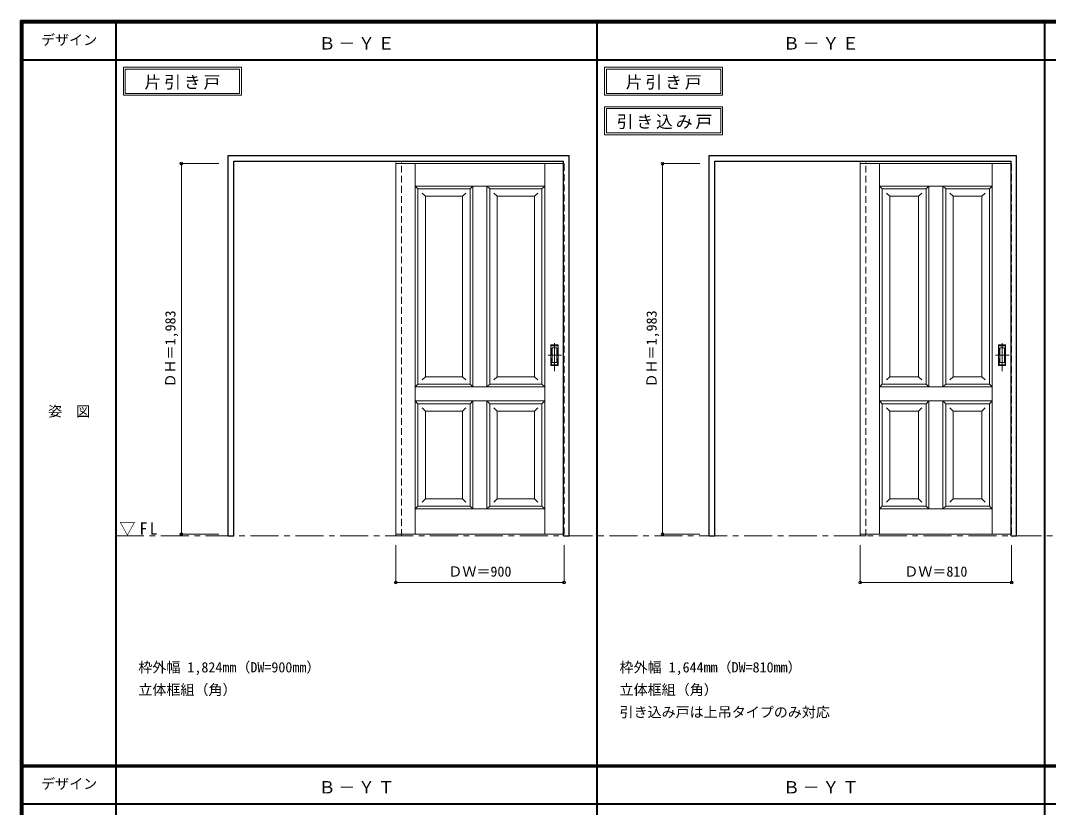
# Model space of a CAD drawing. Units: millimetres, scale not verified. Extents: x -6000 to 5700, y -4307 to 4260.
# Drawn here: x -6000 to -502, y -36 to 4175 of the extents above; entities that cross this region are included whole.
import ezdxf
from ezdxf.enums import TextEntityAlignment as Align

# ---------------------------------------------------------------- set-up
doc = ezdxf.new("R2010")
doc.units = ezdxf.units.MM
doc.header["$LTSCALE"] = 30
doc.header["$PDMODE"] = 32
doc.header["$PDSIZE"] = 15
doc.linetypes.add('CHAIN1', pattern=[8, 5, -1, 1, -1])
doc.linetypes.add('DASHED1', pattern=[1.8, 1.2, -0.6])
for name, color, linetype, lineweight in [('0-1_通り芯', 7, 'CHAIN1', 18), ('0-2_扉', 7, 'Continuous', 18), ('0-4_枠', 3, 'Continuous', 25), ('0-6_引手', 7, 'Continuous', 18), ('0-A_文字', 7, 'Continuous', 18), ('0-B_寸法', 7, 'Continuous', 9), ('F-1_枠', 6, 'Continuous', 40)]:
    doc.layers.add(name, color=color, linetype=linetype, lineweight=lineweight)
doc.layers.add('F-A_文字', color=7, linetype='Continuous')
doc.styles.add('ＭＳ ゴシック', font='')
doc.styles.get('ＭＳ ゴシック').set_extended_font_data('MS Gothic')

msp = doc.modelspace()

# ---------------------------------------------------------------- linework, layer by layer
at = {"layer": '0-1_通り芯'}
msp.add_line((-5490, 1418), (5690, 1418), dxfattribs=at)
at = {"layer": '0-2_扉', "color": 4, "linetype": 'DASHED1', "lineweight": 9}
for p, q in [((-3993, 3409.5), (-3993, 3405.5)), ((-3096, 3409.5), (-3093, 3409.5)), ((-3093, 1426.5), (-3093, 3409.5)), ((-1509, 3409.5), (-1509, 3405.5)), ((-702, 3409.5), (-699, 3409.5)), ((-3096, 1426.5), (-3093, 1426.5))]:
    msp.add_line(p, q, dxfattribs=at)
at = {"layer": '0-2_扉'}
for p, q in [((-3993, 3409.5), (-3993, 1426.5)), ((-3993, 3409.5), (-3096, 3409.5)), ((-3889.5, 1427.12), (-3889.5, 3409.5)), ((-3196.5, 1427.12), (-3196.5, 3409.5)), ((-1509, 3409.5), (-1509, 1426.5)), ((-1509, 3409.5), (-702, 3409.5)), ((-1405.5, 1426.5), (-1405.5, 3409.5)), ((-802.5, 1426.5), (-802.5, 3409.5)), ((-3889.5, 3289.5), (-3503, 3289.5)), ((-3874.5, 2371.55), (-3874.5, 3274.5)), ((-3834.5, 3234.5), (-3852.18, 3252.18)), ((-3635.46, 3234.5), (-3617.79, 3252.18)), ((-3595.5, 3274.5), (-3580.5, 3289.5)), ((-3595.5, 3274.5), (-3595.5, 2986.5)), ((-3580.5, 3289.5), (-3580.5, 2214.5)), ((-3505.5, 3289.5), (-3505.5, 2214.5)), ((-3490.5, 3274.5), (-3505.21, 3289.21)), ((-3490.5, 3274.5), (-3490.5, 2986.5)), ((-3490.5, 3274.5), (-3211.5, 3274.5)), ((-3450.5, 3234.5), (-3468.18, 3252.18)), ((-3251.5, 3234.5), (-3233.82, 3252.18)), ((-1405.5, 3289.5), (-1064, 3289.5)), ((-1390.5, 2360.74), (-1390.5, 3274.5)), ((-1350.46, 3234.5), (-1368.14, 3252.18)), ((-1196.46, 3234.5), (-1178.79, 3252.18)), ((-1156.5, 3274.5), (-1141.5, 3289.5)), ((-1156.5, 3274.5), (-1156.5, 2986.5)), ((-1141.5, 3289.5), (-1141.5, 2214.5)), ((-1066.5, 3289.5), (-1066.5, 2214.5)), ((-1051.5, 3274.5), (-1066.21, 3289.21)), ((-1064, 3289.5), (-802.5, 3289.5)), ((-1051.5, 3274.5), (-1051.5, 2986.5)), ((-1051.5, 3274.5), (-817.5, 3274.5)), ((-1011.5, 3234.5), (-1029.18, 3252.18)), ((-857.5, 3234.5), (-839.82, 3252.18)), ((-802.5, 3289.5), (-817.5, 3274.5)), ((-817.5, 2229.5), (-817.5, 3274.5)), ((-3635.46, 3234.5), (-3834.54, 3234.5)), ((-3834.54, 2269.5), (-3834.54, 3234.5)), ((-3635.5, 3234.5), (-3635.5, 2269.5)), ((-3251.5, 3234.5), (-3450.5, 3234.5)), ((-3450.5, 2269.5), (-3450.5, 3234.5)), ((-3251.5, 3234.5), (-3251.5, 2269.5)), ((-1196.46, 3234.5), (-1350.5, 3234.5)), ((-1350.5, 2269.5), (-1350.5, 3234.5)), ((-1196.5, 3234.5), (-1196.5, 2269.5)), ((-857.5, 3234.5), (-1011.5, 3234.5)), ((-1011.5, 2269.5), (-1011.5, 3234.5)), ((-857.5, 3234.5), (-857.5, 2269.5)), ((-3874.31, 3091.5), (-3874.5, 3091.5)), ((-1390.31, 3091.5), (-1390.5, 3091.5)), ((-3595.5, 2986.5), (-3595.5, 2229.5)), ((-3490.5, 2986.5), (-3490.5, 2229.5)), ((-1156.5, 2986.5), (-1156.5, 2229.5)), ((-1051.5, 2986.5), (-1051.5, 2229.5)), ((-3834.54, 2766.5), (-3834.54, 2767.93)), ((-3450.5, 2766.5), (-3450.5, 2767.93)), ((-1350.5, 2766.5), (-1350.5, 2767.93)), ((-1011.5, 2766.5), (-1011.5, 2767.93)), ((-3874.5, 2229.5), (-3874.5, 2371.55)), ((-1390.5, 2229.5), (-1390.5, 2371.55)), ((-3834.54, 2269.5), (-3852.21, 2251.82)), ((-3834.54, 2269.5), (-3834.54, 2270.93)), ((-3635.5, 2269.5), (-3834.54, 2269.5)), ((-3635.5, 2269.5), (-3617.82, 2251.82)), ((-3450.5, 2269.5), (-3468.18, 2251.82)), ((-3450.5, 2269.5), (-3450.5, 2270.93)), ((-3251.5, 2269.5), (-3450.5, 2269.5)), ((-3251.5, 2269.5), (-3233.82, 2251.82)), ((-1350.5, 2269.5), (-1368.18, 2251.82)), ((-1350.5, 2269.5), (-1350.5, 2270.93)), ((-1196.5, 2269.5), (-1350.5, 2269.5)), ((-1196.5, 2269.5), (-1178.82, 2251.82)), ((-1011.5, 2269.5), (-1029.18, 2251.82)), ((-1011.5, 2269.5), (-1011.5, 2270.93)), ((-857.5, 2269.5), (-1011.5, 2269.5)), ((-857.5, 2269.5), (-839.82, 2251.82)), ((-3889.5, 2214.5), (-3874.5, 2229.5)), ((-3889.5, 2048.2), (-3889.5, 2221.5)), ((-3505.5, 2214.5), (-3889.5, 2214.5)), ((-3874.5, 2229.5), (-3630.5, 2229.5)), ((-3595.5, 2229.5), (-3784.5, 2229.5)), ((-3595.5, 2229.5), (-3580.5, 2214.5)), ((-3505.5, 2214.5), (-3490.5, 2229.5)), ((-3266.5, 2229.5), (-3490.5, 2229.5)), ((-1405.5, 2214.5), (-1390.5, 2229.5)), ((-1066.5, 2214.5), (-1405.5, 2214.5)), ((-1390.5, 2229.5), (-1191.5, 2229.5)), ((-1156.5, 2229.5), (-1345.5, 2229.5)), ((-1156.5, 2229.5), (-1141.5, 2214.5)), ((-1066.5, 2214.5), (-1051.5, 2229.5)), ((-1051.5, 2229.5), (-862.5, 2229.5)), ((-817.5, 2229.5), (-1051.5, 2229.5)), ((-3889.5, 2139.5), (-3505.5, 2139.5)), ((-3874.5, 1576.5), (-3874.5, 2124.5)), ((-3834.5, 2084.5), (-3852.18, 2102.18)), ((-3635.46, 2084.5), (-3617.79, 2102.18)), ((-3595.5, 2124.5), (-3580.5, 2139.5)), ((-3595.5, 2124.5), (-3595.5, 1576.5)), ((-3580.5, 2139.5), (-3580.5, 1561.5)), ((-3505.5, 2139.5), (-3490.5, 2124.5)), ((-3505.5, 2139.5), (-3505.5, 1561.5)), ((-3505.5, 2139.5), (-3196.5, 2139.5)), ((-3490.5, 2124.5), (-3490.5, 1576.5)), ((-3490.5, 2124.5), (-3211.5, 2124.5)), ((-3450.5, 2084.5), (-3468.18, 2102.18)), ((-3251.5, 2084.5), (-3233.82, 2102.18)), ((-3211.5, 2124.5), (-3196.5, 2139.5)), ((-3211.5, 1576.5), (-3211.5, 2124.5)), ((-1405.5, 2139.5), (-1066.5, 2139.5)), ((-1390.5, 1576.5), (-1390.5, 2124.5)), ((-1350.46, 2084.5), (-1368.14, 2102.18)), ((-1196.46, 2084.5), (-1178.79, 2102.18)), ((-1156.5, 2124.5), (-1141.5, 2139.5)), ((-1156.5, 2124.5), (-1156.5, 1576.5)), ((-1141.5, 2139.5), (-1141.5, 1561.5)), ((-1066.5, 2139.5), (-1066.5, 1561.5)), ((-1066.5, 2139.5), (-1051.5, 2124.5)), ((-1066.5, 2139.5), (-802.5, 2139.5)), ((-1051.5, 2124.5), (-1051.5, 1576.5)), ((-1051.5, 2124.5), (-817.5, 2124.5)), ((-1011.5, 2084.5), (-1029.18, 2102.18)), ((-857.5, 2084.5), (-839.82, 2102.18)), ((-3635.46, 2084.5), (-3834.54, 2084.5)), ((-3834.54, 1616.5), (-3834.54, 2084.5)), ((-3635.5, 2084.5), (-3635.5, 1616.5)), ((-3450.5, 1617.93), (-3450.5, 2084.5)), ((-3251.5, 2084.5), (-3450.5, 2084.5)), ((-3251.5, 2084.5), (-3251.5, 1616.5)), ((-1196.46, 2084.5), (-1350.5, 2084.5)), ((-1350.5, 1616.5), (-1350.5, 2084.5)), ((-1196.5, 2084.5), (-1196.5, 1616.5)), ((-1011.5, 1617.93), (-1011.5, 2084.5)), ((-857.5, 2084.5), (-1011.5, 2084.5)), ((-857.5, 2084.5), (-857.5, 1616.5)), ((-3834.54, 1616.5), (-3852.21, 1598.82)), ((-3834.54, 1616.5), (-3834.54, 1617.93)), ((-3635.5, 1616.5), (-3834.54, 1616.5)), ((-3635.5, 1616.5), (-3617.82, 1598.82)), ((-3450.5, 1616.5), (-3468.18, 1598.82)), ((-3450.5, 1616.5), (-3450.5, 1617.93)), ((-3251.5, 1616.5), (-3450.5, 1616.5)), ((-3251.5, 1616.5), (-3233.82, 1598.82)), ((-1350.5, 1616.5), (-1368.18, 1598.82)), ((-1350.5, 1616.5), (-1350.5, 1617.93)), ((-1196.5, 1616.5), (-1350.5, 1616.5)), ((-1196.5, 1616.5), (-1178.82, 1598.82)), ((-1011.5, 1616.5), (-1029.18, 1598.82)), ((-1011.5, 1616.5), (-1011.5, 1617.93)), ((-857.5, 1616.5), (-1011.5, 1616.5)), ((-857.5, 1616.5), (-839.82, 1598.82)), ((-3874.5, 1576.5), (-3595.5, 1576.5)), ((-3595.5, 1576.5), (-3580.5, 1561.5)), ((-3490.5, 1576.5), (-3505.5, 1561.5)), ((-3505.5, 1561.5), (-3196.5, 1561.5)), ((-1390.5, 1576.5), (-1156.5, 1576.5)), ((-1156.5, 1576.5), (-1141.5, 1561.5)), ((-1051.5, 1576.5), (-1066.5, 1561.5)), ((-1066.5, 1561.5), (-802.5, 1561.5)), ((-3993, 1426.5), (-3096, 1426.5)), ((-1509, 1426.5), (-702, 1426.5))]:
    msp.add_line(p, q, dxfattribs=at)
at = {"layer": '0-2_扉', "color": 4, "linetype": 'DASHED1', "lineweight": 9}
msp.add_lwpolyline([(-702, 1426.5), (-699, 1426.5), (-699, 3409.5)], dxfattribs=at)
at = {"layer": '0-2_扉'}
for points in [[(-3889.5, 3289.5), (-3874.5, 3274.5), (-3595.5, 3274.5)], [(-3503, 3289.5), (-3196.5, 3289.5), (-3211.5, 3274.5)], [(-3490.5, 2229.5), (-3211.5, 2229.5), (-3211.5, 3274.5)], [(-1405.5, 3289.5), (-1390.5, 3274.5), (-1156.5, 3274.5)], [(-3211.5, 2229.5), (-3196.5, 2214.5), (-3505.5, 2214.5)], [(-817.5, 2229.5), (-802.5, 2214.5), (-1066.5, 2214.5)], [(-3889.5, 2139.5), (-3874.5, 2124.5), (-3595.5, 2124.5)], [(-1405.5, 2139.5), (-1390.5, 2124.5), (-1156.5, 2124.5)], [(-817.5, 1576.5), (-817.5, 2124.5), (-802.5, 2139.5)], [(-3874.5, 1576.5), (-3889.5, 1561.5), (-3505.5, 1561.5)], [(-3490.5, 1576.5), (-3211.5, 1576.5), (-3196.5, 1561.5)], [(-1390.5, 1576.5), (-1405.5, 1561.5), (-1066.5, 1561.5)], [(-1051.5, 1576.5), (-817.5, 1576.5), (-802.5, 1561.5)]]:
    msp.add_lwpolyline(points, dxfattribs=at)
at = {"layer": '0-4_枠'}
for p, q in [((-4890, 1418), (-4890, 3453)), ((-4890, 3453), (-3066, 3453)), ((-4860, 3423), (-3096, 3423)), ((-3096, 1418), (-3096, 3423)), ((-3066, 1418), (-3066, 3453)), ((-2316, 1418), (-2316, 3453)), ((-2316, 3453), (-672, 3453)), ((-2286, 3423), (-702, 3423)), ((-702, 1418), (-702, 3423)), ((-672, 1418), (-672, 3453)), ((-3096, 1418), (-3066, 1418)), ((-702, 1418), (-672, 1418))]:
    msp.add_line(p, q, dxfattribs=at)
at = {"layer": '0-4_枠', "color": 4, "linetype": 'DASHED1', "lineweight": 9}
for p, q in [((-3993, 1418), (-3993, 3423)), ((-3963, 1418), (-3963, 3423)), ((-1509, 1418), (-1509, 3423)), ((-1479, 1418), (-1479, 3423)), ((-3993, 1418), (-3963, 1418)), ((-1509, 1418), (-1479, 1418))]:
    msp.add_line(p, q, dxfattribs=at)
at = {"layer": '0-4_枠'}
for points in [[(-4890, 1418), (-4860, 1418), (-4860, 3423)], [(-2316, 1418), (-2286, 1418), (-2286, 3423)]]:
    msp.add_lwpolyline(points, dxfattribs=at)
at = {"layer": '0-6_引手'}
for p, q in [((-3125, 2439), (-3163, 2439)), ((-3163, 2329), (-3163, 2439)), ((-3131.5, 2423), (-3156.5, 2423)), ((-3156.5, 2345), (-3156.5, 2423)), ((-3131.5, 2345), (-3131.5, 2423)), ((-3125, 2329), (-3125, 2439)), ((-731, 2439), (-769, 2439)), ((-769, 2329), (-769, 2439)), ((-737.5, 2423), (-762.5, 2423)), ((-762.5, 2345), (-762.5, 2423)), ((-737.5, 2345), (-737.5, 2423)), ((-731, 2329), (-731, 2439)), ((-3125, 2329), (-3163, 2329)), ((-3131.5, 2345), (-3156.5, 2345)), ((-731, 2329), (-769, 2329)), ((-737.5, 2345), (-762.5, 2345))]:
    msp.add_line(p, q, dxfattribs=at)
at = {"layer": '0-6_引手', "linetype": 'DASHED1'}
for p, q in [((-3160, 2333), (-3160, 2435)), ((-766, 2333), (-766, 2435)), ((-3128, 2333), (-3160, 2333)), ((-734, 2333), (-766, 2333))]:
    msp.add_line(p, q, dxfattribs=at)
at = {"layer": '0-6_引手', "linetype": 'CHAIN1'}
for p, q in [((-3144, 2298.77), (-3144, 2469.62)), ((-750, 2298.77), (-750, 2469.62)), ((-3105.93, 2384), (-3178.44, 2384)), ((-711.93, 2384), (-784.44, 2384))]:
    msp.add_line(p, q, dxfattribs=at)
at = {"layer": '0-6_引手', "linetype": 'DASHED1'}
for points in [[(-3128, 2333), (-3128, 2435), (-3160, 2435)], [(-734, 2333), (-734, 2435), (-766, 2435)]]:
    msp.add_lwpolyline(points, dxfattribs=at)
at = {"layer": '0-A_文字'}
for p, q in [((-5450, 3925), (-5450, 3775)), ((-5440, 3915), (-5440, 3785)), ((-5440, 3915), (-4828.97, 3915)), ((-4828.97, 3915), (-4828.97, 3785)), ((-2876, 3925), (-2876, 3775)), ((-2866, 3915), (-2866, 3785)), ((-2866, 3915), (-2254.97, 3915)), ((-2254.97, 3915), (-2254.97, 3785)), ((-5450, 3775), (-4818.97, 3775)), ((-5440, 3785), (-4828.97, 3785)), ((-2876, 3775), (-2244.97, 3775)), ((-2866, 3785), (-2254.97, 3785)), ((-2876, 3713.53), (-2876, 3563.53)), ((-2866, 3703.53), (-2866, 3573.53)), ((-2866, 3703.53), (-2254.97, 3703.53)), ((-2254.97, 3703.53), (-2254.97, 3573.53)), ((-2876, 3563.53), (-2244.97, 3563.53)), ((-2866, 3573.53), (-2254.97, 3573.53))]:
    msp.add_line(p, q, dxfattribs=at)
for points in [[(-5450, 3925), (-4818.97, 3925), (-4818.97, 3775)], [(-2876, 3925), (-2244.97, 3925), (-2244.97, 3775)], [(-2876, 3713.53), (-2244.97, 3713.53), (-2244.97, 3563.53)]]:
    msp.add_lwpolyline(points, dxfattribs=at)
at = {"layer": '0-B_寸法', "color": 4}
for p, q in [((-5140, 3409.5), (-5140, 1426.5)), ((-5140, 3409.5), (-4940, 3409.5)), ((-2566, 3409.5), (-2566, 1426.5)), ((-2566, 3409.5), (-2366, 3409.5)), ((-5140, 1426.5), (-4940, 1426.5)), ((-2566, 1426.5), (-2366, 1426.5)), ((-3993, 1168), (-3993, 1368)), ((-3093, 1168), (-3093, 1368)), ((-1509, 1168), (-1509, 1368)), ((-699, 1168), (-699, 1368)), ((-3093, 1168), (-3993, 1168)), ((-699, 1168), (-1509, 1168))]:
    msp.add_line(p, q, dxfattribs=at)
at = {"layer": '0-B_寸法'}
for p in [(-5140, 3409.5), (-2566, 3409.5), (-5140, 1426.5), (-2566, 1426.5), (-3993, 1168), (-3093, 1168), (-1509, 1168), (-699, 1168)]:
    msp.add_point(p, dxfattribs=at)
at = {"layer": 'F-1_枠'}
for p, q in [((-6000, 4175), (5700, 4175)), ((-6000, 4175), (-6000, -4205)), ((-6000, 4170), (5700, 4170)), ((-6000, 4165), (5700, 4165)), ((-5995, 4175), (-5995, -4205)), ((-5990, 4175), (-5990, -4205)), ((-5490, 4175), (-5490, -3790)), ((-2916, -3790), (-2916, 4175)), ((-522, -3790), (-522, 4175)), ((-6000, 3965), (5700, 3965)), ((-6000, 190.5), (5700, 190.5)), ((-6000, 187.5), (5700, 187.5)), ((-6000, 184.5), (5700, 184.5)), ((-6000, -15.5), (5700, -15.5))]:
    msp.add_line(p, q, dxfattribs=at)

# ---------------------------------------------------------------- texts
at = {"layer": '0-A_文字', "style": 'ＭＳ ゴシック'}
for s, p in [('枠外幅 1,824mm（DW=900mm）', (-5370, 670.5)), ('枠外幅 1,644mm（DW=810mm）', (-2796, 670.5)), ('立体框組（角）', (-5370, 550.5)), ('立体框組（角）', (-2796, 550.5)), ('引き込み戸は上吊タイプのみ対応', (-2796, 430.5))]:
    msp.add_text(s, height=54.99, dxfattribs=at).set_placement(p, align=Align.BOTTOM_LEFT)
at = {"layer": '0-A_文字', "char_height": 65.98, "attachment_point": 7, "style": 'ＭＳ ゴシック'}
for s, insert in [('\\T1.17;Ｂ－ＹＥ', (-4405.5, 4020)), ('\\T1.17;Ｂ－ＹＥ', (-1921.5, 4020)), ('\\T1.17;片引き戸', (-5336.98, 3805)), ('\\T1.17;片引き戸', (-2762.98, 3805)), ('\\T1.17;引き込み戸', (-2811.34, 3593.53)), ('\\T1.26;\\W0.95;▽FL', (-5471.25, 1418)), ('\\T1.17;Ｂ－ＹＴ', (-4405.5, 39.5)), ('\\T1.17;Ｂ－ＹＴ', (-1921.5, 39.5))]:
    msp.add_mtext(s, dxfattribs=dict(at, insert=insert))
at = {"layer": '0-B_寸法', "style": 'ＭＳ ゴシック'}
for p in [(-5155, 2211.75), (-2581, 2211.75)]:
    msp.add_text('ＤＨ＝1,983', height=54.99, rotation=90, dxfattribs=at).set_placement(p, align=Align.BOTTOM_LEFT)
for s, p in [('ＤＷ＝900', (-3711.75, 1183)), ('ＤＷ＝810', (-1272.75, 1183))]:
    msp.add_text(s, height=54.99, dxfattribs=at).set_placement(p, align=Align.BOTTOM_LEFT)
at = {"layer": 'F-A_文字', "style": 'ＭＳ ゴシック'}
for s, p in [('デザイン', (-5890, 4027.5)), ('姿\u3000図', (-5852.5, 2040.25)), ('デザイン', (-5890, 47))]:
    msp.add_text(s, height=54.99, dxfattribs=at).set_placement(p, align=Align.BOTTOM_LEFT)

doc.saveas('drawing.dxf')
